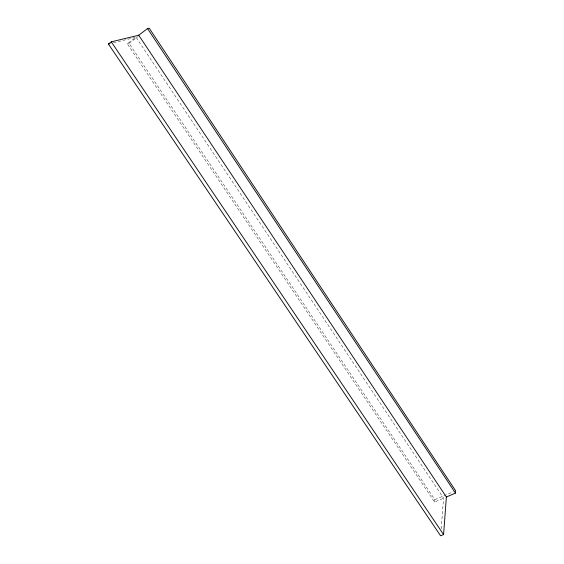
<?xml version="1.0" encoding="UTF-8"?>
<svg xmlns="http://www.w3.org/2000/svg" width="564" height="564" viewBox="0 0 564 564"><rect width="100%" height="100%" fill="white"/><g stroke="black" fill="none" stroke-linecap="round" stroke-linejoin="round"><path stroke-width="0.42" stroke-dasharray="2.82 2.11" d="M441.168 528.806L443.593 498.209L136.016 37.252L127.288 43.802L434.618 502.073L443.593 498.209M434.618 502.073L434.844 499.676L129.064 43.343L127.288 43.802M129.064 43.343L138.109 36.554M434.844 499.676L453.195 491.759M113.434 42.786L135.177 37.457"/><path stroke-width="0.85" d="M446.371 497.018L455.444 493.112L455.585 490.722L149.241 28.2L147.549 28.588L138.716 35.222L111.284 41.842L108.415 44.02L440.618 535.8L443.579 534.573L446.371 497.018L138.716 35.222M108.415 44.02L110.086 43.604M111.284 41.842L443.579 534.573M147.549 28.588L455.444 493.112"/></g></svg>
